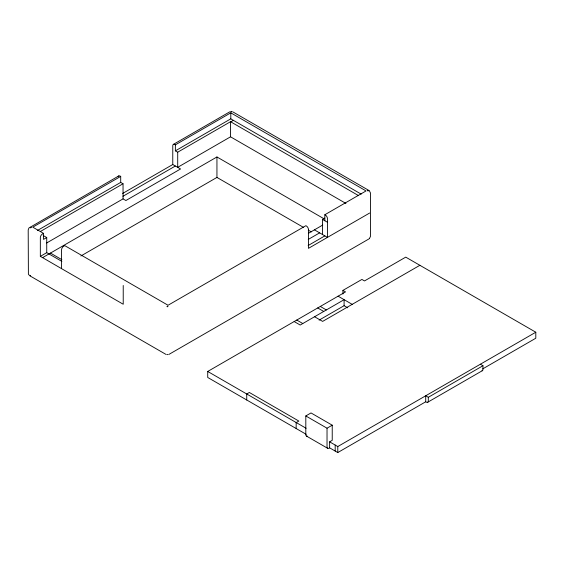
<?xml version="1.0" encoding="UTF-8"?>
<svg xmlns="http://www.w3.org/2000/svg" width="564" height="564" viewBox="0 0 564 564"><rect width="100%" height="100%" fill="white"/><g stroke="black" fill="none" stroke-linecap="round" stroke-linejoin="round"><path stroke-width="0.85" d="M369.371 238.628L370.513 236.33L370.513 193.071L369.371 190.773M46.734 237.536L43.534 239.383L43.534 233.376L42.42 234.018A2.94 1.699 -60 0 0 40.34 237.62L40.34 256.387L46.734 252.651L46.734 237.536L43.231 235.512M118.708 175.961L28.933 227.976L28.2 229.915L28.397 274.21L29.673 275.711L165.978 354.411M173.381 144.391L229.788 111.827M37.33 230.549L120.703 182.412L120.703 176.405L32.782 227.165L43.534 233.376M122.656 193.452L172.767 164.519L172.767 145.738A2.94 1.699 60 0 1 174.854 144.539L175.369 144.842L230.796 112.842L366.064 190.935L324.843 214.736L324.843 220.75M175.369 144.842L175.369 150.849L230.796 118.849L361.179 194.129M40.587 231.367L123.044 183.765L123.044 198.881L46.643 242.992M175.369 150.849L177.709 152.195L230.535 121.704L358.577 195.63M230.796 121.852L233.397 120.351M122.98 196.272L175.369 166.02L180.572 168.967L125.899 200.53L123.044 198.881M345.936 203.449L230.535 136.819L177.709 167.318L177.709 152.195M40.34 256.387L42.575 257.635L216.943 156.968L324.237 218.91M80.871 255.986L216.943 177.42L303.693 227.503M324.843 214.736L325.357 215.039A2.94 1.699 60 0 1 327.444 218.642L327.444 237.395L322.502 234.511L322.502 219.396L324.772 218.085M308.325 233.369L322.749 225.043M308.247 239.432L319.64 232.862M308.141 245.537L324.843 235.893M369.653 213.023L308.466 248.35L308.466 229.597A2.94 1.699 60 0 0 306.379 225.995L305.864 225.699L168.051 305.258L64.754 245.622L63.64 246.271A2.94 1.699 -60 0 0 61.561 249.873L61.561 268.64L123.227 304.243L123.227 285.483M168.925 354.411L369.039 238.875M342.926 293.992L342.926 290.389L361.905 279.434L364.506 280.935L405.735 257.135L535.8 332.224L535.8 338.231L482.657 368.919M306.252 434.351L207.721 377.464L207.721 371.457L345.528 291.891L342.926 290.389M319.104 320.126L344.096 305.695L347.769 307.817M419.877 265.299L322.636 321.402L314.564 316.742M307.345 436.127A2.94 1.699 -60 0 1 305.808 434.696L305.808 415.943L311.011 412.94L332.231 425.193L332.231 440.336L329.63 441.838L329.63 447.844L337.787 452.554L425.707 401.794L426.222 402.097A2.94 1.699 60 0 0 428.309 400.891L428.309 397.289L482.974 365.726L482.974 369.328A2.94 1.699 60 0 1 481.938 370.809M296.234 422.563L298.835 421.054L249.337 392.481L246.736 393.982L246.736 399.989M305.808 415.943L327.028 428.196L332.231 425.193M329.63 447.844L329.108 448.147A2.94 1.699 -60 0 1 327.028 446.949L327.028 428.196M329.63 441.838L337.787 446.547L535.8 332.224M427.695 402.245L482.368 370.675M232.735 111.827L369.039 190.526M322.502 219.396L327.444 222.251M314.423 229.851L322.502 234.511M308.254 230.14L311.3 231.896M172.767 164.519L175.369 166.02M480.373 364.224L482.974 365.726M352.176 304.349L338.097 296.178M120.703 176.405L120.181 176.102A2.94 1.699 60 0 0 118.172 176.722M120.703 182.412L123.044 183.765M320.303 306.456L326.337 309.939M317.708 307.951L323.743 311.441M296.763 320.049L302.797 323.532M428.309 397.289L425.707 395.787L425.707 401.794M294.161 321.543L300.203 325.033L344.096 299.688L344.096 305.695M50.457 253.088L61.871 259.673M46.734 252.651L61.878 261.4M207.721 371.457L306.125 428.273M306.414 436.042L327.635 448.295M42.575 257.635L61.561 268.64M337.787 446.547L337.787 452.554M335.185 445.045L335.185 451.052M296.163 422.521L296.163 428.527M230.796 112.842L230.796 118.849M230.535 121.704L230.535 136.819M216.943 156.968L216.943 177.42M30.604 275.796A0.761 0.437 0 0 1 30.378 275.486M167.994 354.495A0.761 0.437 0 0 1 166.916 354.495M31.14 227.511L30.604 227.898A0.761 0.437 0 0 1 30.604 227.278L31.14 227.511M167.452 306.203L166.916 306.597A0.761 0.437 0 0 0 167.994 306.597L167.452 306.203M231.797 111.742L230.718 111.742A0.761 0.437 0 0 1 231.797 111.742M368.109 190.442L367.573 190.667L368.109 191.062A0.761 0.437 0 0 0 368.109 190.442"/></g></svg>
